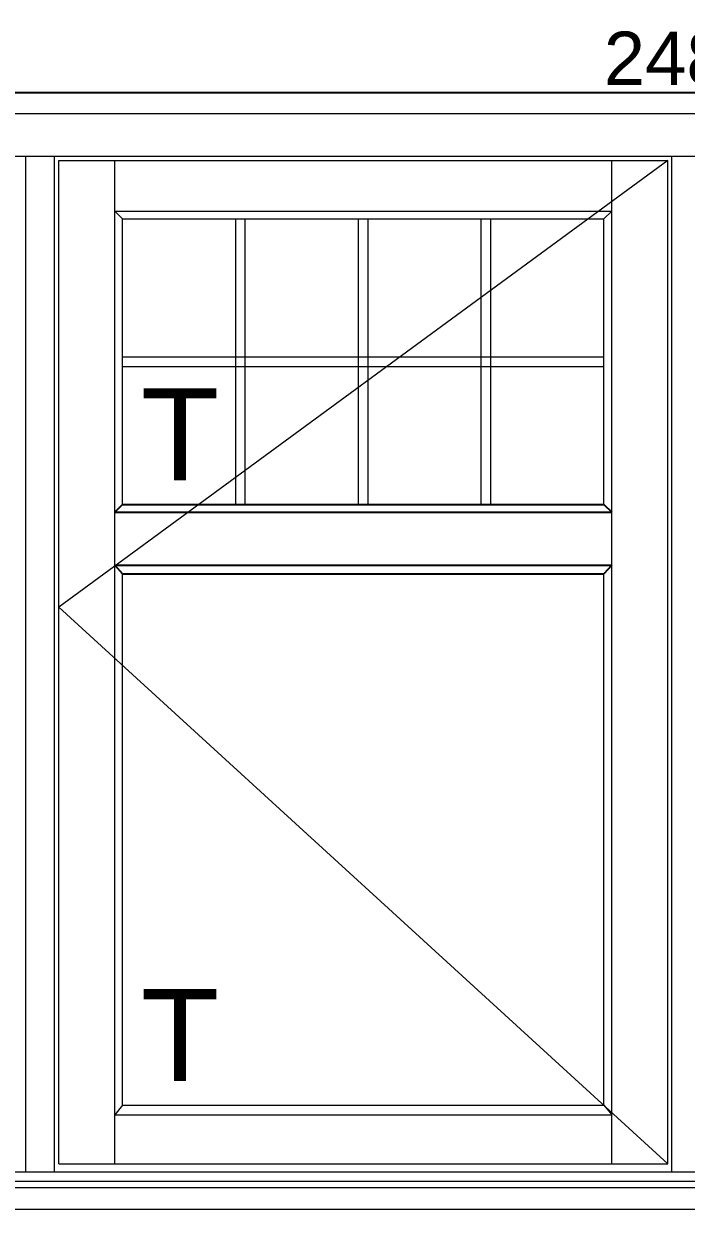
# Model space of a CAD drawing. Header units: millimetres. Extents: x 0 to 182016, y 11 to 3710.
# Drawn here: x 152256 to 152880, y 1232 to 2346 of the extents above; entities that cross this region are included whole.
import ezdxf

# ---------------------------------------------------------------- set-up
doc = ezdxf.new("R2010")
doc.units = ezdxf.units.MM
doc.layers.add('Matmenys', color=10, linetype='Continuous', lineweight=20)
doc.styles.get("Standard").update_dxf_attribs({"font": 'arial.ttf'})
doc.linetypes.add('TRACKS', pattern='A,3.81,[130,ltypeshp.shx,S=6.35,R=0,X=0,Y=0],3.81', length=7.62)
doc.dimstyles.new('Padidinti matmenys', dxfattribs={"dimscale": 10, "dimtxt": 5, "dimasz": 2.5, "dimexe": 1.25, "dimexo": 0.625, "dimtad": 1, "dimdec": 1, "dimtxsty": 'Standard', "dimcen": 2.5, "dimadec": 0, "dimazin": 0, "dimtfac": 1, "dimtdec": 1, "dimtmove": 0, "dimatfit": 3, "dimfxl": 1, "dimarcsym": 0})

# ---------------------------------------------------------------- blocks, each defined once
blk = doc.blocks.new('*D1611')
at = {"color": 0, "lineweight": -2, "transparency": 16777216}
for p, q in [((151637.1, 2267.9), (151637.1, 2294)), ((154122.1, 2267.9), (154122.1, 2294)), ((151662.1, 2281.5), (154097.1, 2281.5))]:
    blk.add_line(p, q, dxfattribs=at)
at = {"color": 0, "transparency": 16777216}
for points in [[(151662.1, 2285.7), (151662.1, 2277.4), (151637.1, 2281.5)], [(154097.1, 2285.7), (154097.1, 2277.4), (154122.1, 2281.5)]]:
    blk.add_solid(points, dxfattribs=at)
at = {"layer": 'Defpoints', "color": 0, "transparency": 16777216}
for p in [(154122.1, 2281.5), (151637.1, 2261.7), (154122.1, 2261.7)]:
    blk.add_point(p, dxfattribs=at)
at = {"color": 0, "lineweight": 5, "transparency": 16777216, "insert": (152879.6, 2313.3), "char_height": 50, "attachment_point": 5}
blk.add_mtext('2485', dxfattribs=at)

msp = doc.modelspace()

# ---------------------------------------------------------------- linework, layer by layer
at = {"lineweight": 5}
for p, q in [((151637.0629913, 2261.6535847), (154122.0519122, 2261.6535847)), ((151637.0629913, 2221.6535843), (154122.0519122, 2221.6535843)), ((152258.0602218, 1266.972964), (152258.0602218, 2221.6535843)), ((152285.0602218, 1266.972964), (152285.0602218, 2221.6535843)), ((152866.0574519, 1266.972964), (152866.0574519, 2221.6535843)), ((152289.0602218, 2217.6535843), (152862.0574515, 2217.6535843)), ((152289.0602218, 1274.4231355), (152289.0602218, 2217.6535843)), ((152341.7431275, 1274.4231355), (152341.7431275, 2217.6535843)), ((152809.3745462, 1274.4231355), (152809.3745462, 2217.6535843)), ((152862.0574519, 1274.4231355), (152862.0574519, 2217.6535843)), ((152341.7431275, 2169.9706786), (152809.3745462, 2169.9706786)), ((152349.0602218, 2162.6535843), (152341.7431275, 2169.9706786)), ((152349.0602218, 2162.6535843), (152802.0574519, 2162.6535843)), ((152349.0602218, 1894.1303646), (152349.0602218, 2162.6535843)), ((152455.5602218, 1894.1303646), (152455.5602218, 2162.6535843)), ((152464.5602218, 1894.1303646), (152464.5602218, 2162.6535843)), ((152571.0602218, 1894.1303646), (152571.0602218, 2162.6535843)), ((152580.0602218, 1894.1303646), (152580.0602218, 2162.6535843)), ((152686.5602218, 1894.1303646), (152686.5602218, 2162.6535843)), ((152695.5602218, 1894.1303646), (152695.5602218, 2162.6535843)), ((152802.0574519, 2162.6535843), (152809.3745462, 2169.9706786)), ((152802.0574519, 1894.1303646), (152802.0574519, 2162.6535843)), ((152349.0602218, 2032.8919745), (152802.0574519, 2032.8919745)), ((152349.0602218, 2023.8919745), (152802.0574519, 2023.8919745)), ((152349.0602218, 1329.4231355), (152349.0602218, 1829.1303646)), ((152802.0574519, 1329.4231355), (152802.0574519, 1829.1303646)), ((152349.0602218, 1329.4231355), (152341.7431275, 1320.4417617)), ((152349.0602218, 1329.4231355), (152802.0574519, 1329.4231355)), ((152802.0574519, 1329.4231355), (152809.3745462, 1320.4417617)), ((152341.7431275, 1320.4417617), (152809.3745462, 1320.4417617)), ((152289.0602218, 1274.4231355), (152862.0574515, 1274.4231355)), ((151577.0629913, 1266.972964), (154162.0519122, 1266.972964)), ((151577.0629913, 1258.1954057), (154162.0519122, 1258.1954057)), ((151577.0629913, 1252.2401288), (154162.0519122, 1252.2401288)), ((151577.0629913, 1231.6231355), (154162.0519122, 1231.6231355))]:
    msp.add_line(p, q, dxfattribs=at)
at = {"color": 5, "linetype": 'TRACKS', "lineweight": 5}
for p, q in [((152862.0574519, 2217.6535843), (152289.0602214, 1797.7634459)), ((152289.0602214, 1797.7634459), (152862.0574519, 1274.4231355))]:
    msp.add_line(p, q, dxfattribs=at)
at = {"ltscale": 0.1}
for p, q in [((152341.7431275, 1886.8132703), (152809.3745462, 1886.8132703)), ((152349.0602218, 1894.1303646), (152802.0574519, 1894.1303646)), ((152341.7431275, 1837.2287908), (152809.3745462, 1837.2287908)), ((152349.0602218, 1829.1303646), (152802.0574519, 1829.1303646))]:
    msp.add_line(p, q, dxfattribs=at)
for points in [[(152349.0602218, 1894.1303646), (152341.7431275, 1886.8132703)], [(152802.0574519, 1894.1303646), (152809.3745462, 1886.8132703)], [(152341.7431275, 1837.2287908), (152349.0602218, 1829.1303646)], [(152809.3745462, 1837.2287908), (152802.0574519, 1829.1303646)]]:
    msp.add_lwpolyline(points, dxfattribs=at)

# ---------------------------------------------------------------- texts
at = {"layer": 'Matmenys', "color": 0}
for p in [(152366.3154379, 1916.9839017), (152366.3154379, 1352.2766726)]:
    msp.add_text('T', height=86.4, dxfattribs=at).set_placement(p)

# ---------------------------------------------------------------- dimensions: what is measured, and where the dimension line sits
at = {"color": 1, "lineweight": 5}
dim = msp.add_linear_dim(base=(154122.0519122, 2281.5395741), p1=(151637.0629913, 2261.6535847), p2=(154122.0519122, 2261.6535847), dimstyle='Padidinti matmenys', dxfattribs=at)
dim.commit()
dim.dimension.update_dxf_attribs({"geometry": '*D1611', "text_midpoint": (152879.5574517, 2313.3182235)})

doc.saveas('drawing.dxf')
